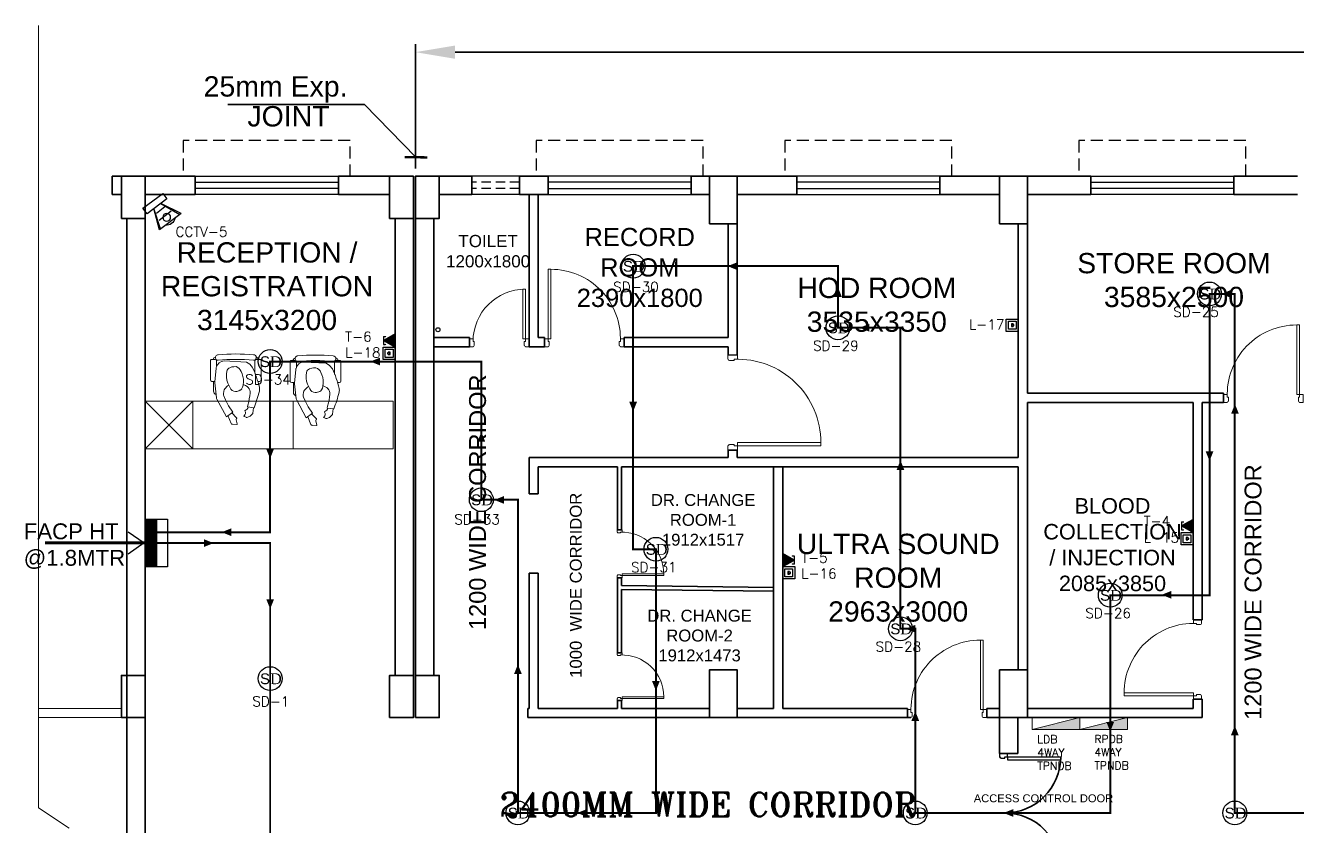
# Model space of a CAD drawing. Header units: millimetres. Extents: x 1380494 to 2061523, y -305664 to -174999.
# Drawn here: x 1803304 to 1819311, y -279485 to -269406 of the extents above; entities that cross this region are included whole.
import ezdxf
from ezdxf.enums import TextEntityAlignment as Align

# ---------------------------------------------------------------- set-up
doc = ezdxf.new("R2010")
doc.units = ezdxf.units.MM
doc.header["$LTSCALE"] = 600
doc.header["$MEASUREMENT"] = 0
doc.header["$PDMODE"] = 35
doc.linetypes.add('CONTINU', pattern=[0])
doc.linetypes.add('HIDDEN', pattern=[0.375, 0.25, -0.125])
for name, color, linetype, lineweight in [('col', 5, 'Continuous', 35), ('D.F', 251, 'Continuous', 5), ('DOOR', 144, 'Continuous', 13), ('ELE.DB', 1, 'Continuous', 20), ('FA-BELOW SMOKE DERECTOR', 1, 'Continuous', 25), ('FA-FIRE ALARM CONTROL PANEL', 3, 'Continuous', 5), ('FA-FIRE TEXT', 7, 'Continuous', 0), ('FA-SMOKE DETECTOR', 191, 'Continuous', 15), ('FA-TEXT', 7, 'Continuous', 9), ('FA-ZONE-1 CABLE', 6, 'Continuous', 15), ('funiture', 30, 'Continuous', 13), ('P-Wall', 250, 'Continuous', 35)]:
    doc.layers.add(name, color=color, linetype=linetype, lineweight=lineweight)
for name, color, linetype in [('ELE-LIGHTING TEXT', 7, 'Continuous'), ('ELE-TEL POINT', 4, 'Continuous'), ('ELE.LAN POINT', 3, 'Continuous'), ('EXP JOINT', 3, 'Continuous'), ('Lines', 7, 'Continuous'), ('LV.CC CEMARA', 66, 'Continuous'), ('MEP_HVAC_DRAIN_PIPE', 7, 'Continuous'), ('TEXT', 250, 'Continuous'), ('wall', 1, 'Continuous'), ('Window', 4, 'Continuous')]:
    doc.layers.add(name, color=color, linetype=linetype)
doc.styles.add('ARIAL', font='arial.ttf')
doc.styles.add('PDF Times New Roman', font='times.ttf')
doc.styles.add('ROMANS', font='romans.shx')
doc.styles.add('ROMANT', font='romant.shx')
doc.styles.get("Standard").update_dxf_attribs({"font": 'stylu.ttf'})
doc.styles.add('ZC-STYLE-3', font='romans.shx', dxfattribs={"width": 0.8})
doc.dimstyles.new('1-200 small', dxfattribs={"dimscale": 200, "dimtxt": 1.4, "dimasz": 1, "dimexe": 1, "dimexo": 1.5, "dimgap": 0.85, "dimtad": 1, "dimdec": 0, "dimzin": 0, "dimdsep": 46, "dimtxsty": 'ZC-STYLE-3', "dimblk1": 'ARCHTICK', "dimblk2": 'ARCHTICK', "dimsah": 1, "dimcen": 0.9, "dimdle": 0.1, "dimclrd": 7, "dimclre": 7, "dimclrt": 7, "dimadec": 0, "dimazin": 0, "dimtfac": 1, "dimtdec": 0, "dimtofl": 0, "dimtmove": 1, "dimatfit": 3, "dimldrblk": 'OPEN90', "dimfxl": 1, "dimtolj": 1, "dimtzin": 0, "dimlwd": -1, "dimlwe": -1, "dimarcsym": 0})
doc.dimstyles.new('CSB', dxfattribs={"dimscale": 150, "dimtxt": 1.5, "dimasz": 1.5, "dimexe": 1, "dimexo": 1, "dimgap": 1, "dimtad": 1, "dimdec": 0, "dimzin": 0, "dimdsep": 46, "dimtxsty": 'ROMANS', "dimblk": 'ARCHTICK', "dimcen": 1, "dimdle": 1, "dimclrd": 5, "dimclre": 5, "dimclrt": 6, "dimadec": 0, "dimazin": 0, "dimtfac": 1, "dimtdec": 0, "dimtix": 1, "dimtmove": 2, "dimatfit": 3, "dimldrblk": 'ARCHTICK', "dimfxl": 1, "dimtolj": 1, "dimtzin": 0, "dimarcsym": 0})
doc.dimstyles.get("Standard").update_dxf_attribs({"dimscale": 1.5, "dimtxt": 150, "dimasz": 150, "dimexe": 100, "dimexo": 100, "dimgap": 0.25, "dimtad": 0, "dimdec": 0, "dimzin": 0, "dimdsep": 46, "dimtxsty": 'ARIAL', "dimcen": 0.09, "dimdle": 100, "dimclrd": 7, "dimclre": 7, "dimclrt": 7, "dimadec": 0, "dimazin": 0, "dimtfac": 1, "dimtdec": 0, "dimtofl": 0, "dimtmove": 0, "dimatfit": 3, "dimfxl": 1, "dimtolj": 1, "dimtzin": 0, "dimarcsym": 0})

# ---------------------------------------------------------------- blocks, each defined once
blk = doc.blocks.new('A$C19B8274B')
at = {"layer": 'DOOR'}
blk.add_line((-45, 925), (-80, 925), dxfattribs=at)
at = {"layer": 'DOOR', "color": 8}
for p, q in [((-80, 50), (-80, 925)), ((-45, 50), (-45, 925)), ((-45, 50), (-80, 50)), ((-955, -50), (-955, -47.5)), ((-940, -35), (-942.5, -35)), ((-60, -35), (-57.5, -35)), ((-45, -50), (-45, -47.5))]:
    blk.add_line(p, q, dxfattribs=at)
for points in [[(-940, 15), (-955, 15), (-955, 50), (-1000, 50), (-1000, -50), (-955, -50)], [(-940, -35), (-940, 15)], [(-60, 15), (-45, 15), (-45, 50), (0, 50), (0, -50), (-45, -50)], [(-60, -35), (-60, 15)]]:
    blk.add_lwpolyline(points, dxfattribs=at)
for centre, radius, start, end in [((-80, 50), 875, 90, 182.29244), ((-955, -35), 12.5, 270, 0), ((-45, -35), 12.5, 180, 270)]:
    blk.add_arc(centre, radius, start, end, dxfattribs=at)
blk = doc.blocks.new('W1800')
at = {"layer": 'wall', "color": 7}
for p, q in [((0, -58), (0, 173)), ((1800, 173), (1800, -58))]:
    blk.add_line(p, q, dxfattribs=at)
at = {"layer": 'Window'}
for p, q in [((0, 173), (1800, 173)), ((0, 98), (1800, 98)), ((1800, 18), (0, 18)), ((1800, -58), (0, -58))]:
    blk.add_line(p, q, dxfattribs=at)
blk = doc.blocks.new('*D170')
at = {"layer": 'D.F', "color": 5, "lineweight": -2, "transparency": 16777216}
for p, q in [((3700, 16120), (3700, 17682)), ((36975, 16120), (36975, 17682)), ((4200, 17582), (16182, 17582)), ((36475, 17582), (24493, 17582))]:
    blk.add_line(p, q, dxfattribs=at)
at = {"layer": 'D.F', "color": 5, "transparency": 16777216}
for points in [[(4200, 17665), (4200, 17498), (3700, 17582)], [(36475, 17665), (36475, 17498), (36975, 17582)]]:
    blk.add_solid(points, dxfattribs=at)
at = {"layer": 'Defpoints', "color": 0, "transparency": 16777216}
for p in [(3700, 17582), (3700, 16020), (36975, 16020)]:
    blk.add_point(p, dxfattribs=at)
at = {"layer": 'D.F', "color": 7, "transparency": 16777216, "insert": (20337, 17582), "char_height": 750, "attachment_point": 5, "style": 'ROMANT'}
blk.add_mtext('\\A1;{\\H0.6667x;INFERTILITY CENTER}', dxfattribs=at)
blk = doc.blocks.new('750')
at = {"layer": 'DOOR', "color": 8}
for p, q in [((-50, 705), (-47.5, 705)), ((-35, 690), (-35, 692.5)), ((-50, 45), (-47.5, 45)), ((-35, 60), (-35, 57.5)), ((50, 45), (50, 80)), ((50, 80), (675, 80)), ((50, 45), (675, 45)), ((675, 45), (675, 80))]:
    blk.add_line(p, q, dxfattribs=at)
for points in [[(15, 690), (15, 705), (50, 705), (50, 750), (-50, 750), (-50, 705)], [(-35, 690), (15, 690)], [(15, 60), (15, 45), (50, 45), (50, 0), (-50, 0), (-50, 45)], [(-35, 60), (15, 60)]]:
    blk.add_lwpolyline(points, dxfattribs=at)
for centre, radius, start, end in [((-35, 705), 12.5, 180, 270), ((15, 45), 660, 0, 90), ((-35, 45), 12.5, 90, 180)]:
    blk.add_arc(centre, radius, start, end, dxfattribs=at)
blk = doc.blocks.new('A$C749C31A5')
for p, q in [((288, 755), (275, 799)), ((280, 806), (329, 804)), ((281, 738), (283, 739)), ((336, 674), (281, 730)), ((343, 795), (380, 706)), ((158, 607), (82, 617)), ((88, 617), (96, 677)), ((99, 684), (126, 712)), ((132, 715), (163, 726)), ((142, 548), (152, 585)), ((152, 585), (158, 607)), ((173, 725), (195, 716)), ((396, 718), (325, 666)), ((325, 666), (373, 594)), ((373, 594), (409, 525)), ((506, 518), (396, 718)), ((126, 448), (127, 450)), ((127, 450), (130, 478)), ((130, 478), (136, 515)), ((136, 515), (142, 548)), ((409, 525), (429, 481)), ((432, 457), (428, 425)), ((531, 330), (512, 501)), ((0, 297), (0, 75)), ((18, 315), (39, 315)), ((162, 371), (148, 385)), ((179, 362), (162, 371)), ((206, 350), (179, 362)), ((207, 359), (202, 318)), ((212, 380), (207, 359)), ((221, 397), (212, 380)), ((383, 333), (356, 388)), ((384, 366), (370, 361)), ((417, 401), (384, 366)), ((515, 164), (531, 321)), ((531, 315), (563, 315)), ((544, 425), (544, 315)), ((581, 297), (581, 75)), ((72, 221), (72, 80)), ((98, 157), (129, 119)), ((287, 145), (314, 146)), ((314, 146), (334, 149)), ((334, 149), (360, 158)), ((514, 154), (515, 164)), ((12, 63), (54, 63)), ((36, 63), (36, 56)), ((54, 38), (57, 38)), ((129, 119), (169, 94)), ((169, 94), (423, 80)), ((510, 141), (510, 80)), ((524, 38), (527, 38)), ((527, 63), (569, 63)), ((545, 63), (545, 56))]:
    blk.add_line(p, q)
for centre, major_axis, start_param, end_param in [((280, 801), (-3.64, 3.64), -0.820791, 1.065616), ((284, 734), (3.64, 3.64), 1.454932, 3.132464), ((273, 751), (-10.9, 10.9), 3.025729, 4.207208), ((329, 789), (10.9, 10.9), 5.894858, 7.03319), ((1922, -82), (-1392, 1392), 0.422326, 0.524594), ((109, 675), (9.48, 9.48), 1.575781, 2.235741), ((136, 702), (-9.48, 9.48), -0.459579, 0.004984), ((208, 587), (-44.7, 44.7), -0.389622, 0.44073), ((168, 713), (9.48, 9.48), 0.392715, 1.111217), ((224, 675), (31.1, 31.1), 1.473299, 2.900347), ((182, 650), (3.16, 3.16), 4.322767, 6.041939), ((193, 712), (-3.16, 3.16), 3.044095, 5.105104), ((197, 437), (50.6, 50.6), 2.20036, 3.165612), ((388, 463), (-31.6, 31.6), 3.79164, 4.353509), ((467, 496), (31.6, 31.6), 5.612395, 6.001159), ((500, 425), (31.1, 31.1), 5.497787, 6.69493), ((18, 297), (12.6, 12.6), 0.785398, 2.356194), ((107, 403), (-63.2, 63.2), 0.524594, 1.034846), ((1343, 718), (-365, 1316), 1.549601, 1.723123), ((444, 312), (236, 54), 2.890446, 3.399922), ((277, 356), (-49.3, 49.3), -0.268954, 0.150173), ((291, 334), (67.6, 67.6), 0.764553, 1.316959), ((293, 360), (-49, 49), 4.341426, 5.496709), ((148, 247), (-177, 177), 3.73355, 4.276249), ((384, 431), (-31.6, 31.6), 3.183154, 3.79164), ((487, 325), (-31.6, 31.6), 3.824541, 4.041599), ((563, 297), (12.6, 12.6), 5.497787, 7.068583), ((318, 235), (67.3, 67.3), 2.74069, 3.590533), ((336, 210), (-40.8, 40.8), 2.779238, 3.730613), ((418, 179), (-70, 70), 2.402881, 3.670313), ((12, 75), (8.63, 8.63), 2.356194, 3.926991), ((54, 56), (-13, 13), 0.785398, 2.356194), ((54, 80), (-12.6, 12.6), 2.356194, 3.926991), ((88, 41), (-22.2, 22.2), -0.785398, 2.356194), ((291, 2090), (-38, 2027), 3.022801, 3.222589), ((291, 2090), (-2089, 53), 1.499279, 1.693085), ((493, 41), (-22.2, 22.2), 2.356194, 5.497787), ((527, 80), (-12.6, 12.6), 0.785398, 2.356194), ((527, 56), (13, 13), 3.926991, 5.497787), ((569, 75), (-8.63, 8.63), 2.356194, 3.926991)]:
    blk.add_ellipse(centre, major_axis=major_axis, ratio=1, start_param=start_param, end_param=end_param)
blk = doc.blocks.new('Voice')
at = {"layer": 'ELE.LAN POINT', "color": 3}
for points in [[(0, -32), (128, -32), (128, 92), (0, 92)], [(22, -10), (106, -10), (106, 70), (22, 70)], [(77, 21), (70, 21), (70, 12), (58, 12), (58, 21), (51, 21), (51, 39), (77, 39)], [(76, 23), (68, 23), (68, 13), (59, 13), (59, 23), (52, 23), (52, 37), (76, 37)]]:
    blk.add_lwpolyline(points, close=True, dxfattribs=at)
blk = doc.blocks.new('tel')
at = {"layer": 'ELE-TEL POINT', "ltscale": 30}
h = blk.add_hatch(dxfattribs=at)
h.set_pattern_fill('ANSI31', color=4, scale=19.025387, style=0)
h.set_pattern_definition([(45, (-98.626, 0.184), (-42.7132, 42.7132), [])])
h.paths.add_polyline_path([(-99, 0), (840, 1654), (1778, -3)])
at = {"layer": 'ELE-TEL POINT', "color": 4, "ltscale": 30}
for p, q in [((-99, 0), (840, 1654)), ((1778, -3), (-99, 0)), ((840, 1654), (1778, -3))]:
    blk.add_line(p, q, dxfattribs=at)
at = {"layer": 'ELE-TEL POINT', "color": 4, "ltscale": 12}
for p, q in [((276, 1648), (275, 1398)), ((1404, 1646), (1403, 1396))]:
    blk.add_line(p, q, dxfattribs=at)
at = {"layer": 'ELE-TEL POINT', "color": 4, "linetype": 'Continuous', "ltscale": 12}
blk.add_line((276, 1648), (1404, 1646), dxfattribs=at)
at = {"layer": 'ELE-TEL POINT', "color": 4, "ltscale": 30, "const_width": 95.1}
for points in [[(227, 1363, 1), (323, 1363, 1)], [(1355, 1361, 1), (1451, 1361, 1)]]:
    blk.add_lwpolyline(points, format="xyb", close=True, dxfattribs=at)
blk = doc.blocks.new('SMOKE DETECTOR')
at = {"layer": 'FA-BELOW SMOKE DERECTOR', "color": 7}
blk.add_circle((931029, -118294), 166, dxfattribs=at)
at = {"layer": 'FA-BELOW SMOKE DERECTOR', "insert": (930887, -118373), "char_height": 150, "attachment_point": 7, "style": 'PDF Times New Roman'}
blk.add_mtext('{\\fArial|b0|i0|c0|p34;S}D', dxfattribs=at)
blk = doc.blocks.new('CC CEMARA')
at = {"layer": 'LV.CC CEMARA', "linetype": 'ByBlock'}
for p, q in [((94, -242), (19, -67)), ((19, -67), (104, -231)), ((47, -104), (105, -35)), ((240, -67), (65, -12)), ((232, -76), (65, -12)), ((81, -159), (163, -62)), ((94, -242), (240, -67))]:
    blk.add_line(p, q, dxfattribs=at)
blk.add_lwpolyline([(111, 43), (66, 80), (-66, -80), (-22, -117)], close=True, dxfattribs=at)
blk.add_circle((133, -123), 32.9, dxfattribs=at)
blk.add_arc((132, -124), 66.7, 275.3702, 5.5412, dxfattribs=at)
blk = doc.blocks.new('FREAWFRED')
at = {"layer": 'ELE.DB'}
h = blk.add_hatch(color=1, dxfattribs=at)
h.dxf.hatch_style = 1
h.paths.add_polyline_path([(150, 0), (150, 600), (0, 600)])
blk.add_line((0, 600), (150, 0), dxfattribs=at)
blk.add_lwpolyline([(0, 0), (0, 600), (150, 600), (150, 0)], close=True, dxfattribs=at)
blk = doc.blocks.new('G$C62BE363C')
at = {"layer": 'FA-FIRE ALARM CONTROL PANEL', "linetype": 'ByBlock', "lineweight": 25, "ltscale": 60}
h = blk.add_hatch(dxfattribs=at)
h.set_pattern_fill('ANSI31', color=256, scale=0.038092, angle=180)
h.set_pattern_definition([(225, (6168.9796525, -2559.1185024), (0.0033668906347, -0.0033668906347), [])])
h.paths.add_polyline_path([(0.164, 0), (-0.869, 0), (-0.869, -0.241), (0.164, -0.241)])
blk.add_lwpolyline([(0.164, -0.481), (-0.869, -0.481), (-0.869, 0), (0.164, 0)], close=True, dxfattribs=at)
at = {"layer": 'FA-FIRE ALARM CONTROL PANEL', "linetype": 'ByBlock', "lineweight": 25, "ltscale": 60, "const_width": 0.0381}
blk.add_lwpolyline([(0.164, -0.241), (-0.869, -0.241)], dxfattribs=at)
blk = doc.blocks.new('_ArchTick')
at = {"color": 0, "linetype": 'ByBlock', "const_width": 0.15}
blk.add_lwpolyline([(-0.5, -0.5), (0.5, 0.5)], dxfattribs=at)
blk = doc.blocks.new('rwgha')
at = {"color": 8, "lineweight": 25}
for p, q in [((11150, 8760), (11050, 8760)), ((11050, 8760), (11050, 8715)), ((11050, 8715), (11052.5, 8715)), ((11065, 8700), (11065, 8702.5)), ((11065, 8700), (11115, 8700)), ((11115, 8700), (11115, 8715)), ((11115, 8715), (11150, 8715)), ((11150, 8715), (11150, 8760)), ((11150, 8715), (11820, 8715)), ((11150, 8715), (11150, 8680)), ((11150, 8680), (11820, 8680))]:
    blk.add_line(p, q, dxfattribs=at)
at = {"color": 8}
for centre, radius, start, end in [((11065, 8715), 12.5, 180, 270), ((11115, 8715), 705, 270, 0), ((11115, 7305), 705, 0, 90)]:
    blk.add_arc(centre, radius, start, end, dxfattribs=at)
at = {"layer": 'col'}
for points in [[(0, 15490), (300, 15490), (300, 16020), (0, 16020)], [(3375, 15490), (3675, 15490), (3675, 16020), (3375, 16020)], [(3700, 15490), (4000, 15490), (4000, 16020), (3700, 16020)], [(7400, 15420), (7750, 15420), (7750, 16020), (7400, 16020)], [(11050, 15420), (11400, 15420), (11400, 16020), (11050, 16020)], [(7400, 9210), (7750, 9210), (7750, 9810), (7400, 9810)], [(11050, 9210), (11400, 9210), (11400, 9810), (11050, 9810)], [(0, 9210), (300, 9210), (300, 9740), (0, 9740)], [(3375, 9210), (3675, 9210), (3675, 9740), (3375, 9740)], [(3700, 9210), (4000, 9210), (4000, 9740), (3700, 9740)]]:
    blk.add_lwpolyline(points, close=True, dxfattribs=at)
at = {"layer": 'D.F', "linetype": 'Continuous'}
for p, q in [((-1043.8, 17917.9), (-1043.8, 8073.2)), ((-1043.8, 9325), (0, 9325)), ((-1043.8, 9210), (0, 9210)), ((-1043.8, 8073.2), (-658.5, 7817.8))]:
    blk.add_line(p, q, dxfattribs=at)
at = {"layer": 'funiture'}
for p, q in [((900, 12590), (300, 13190)), ((900, 13190), (300, 12590))]:
    blk.add_line(p, q, dxfattribs=at)
for points in [[(300, 12590), (300, 13190), (900, 13190), (900, 12590)], [(300, 13190), (900, 13190), (900, 12590), (300, 12590)], [(2160, 13190), (3420, 13190), (3420, 12590), (2160, 12590)]]:
    blk.add_lwpolyline(points, close=True, dxfattribs=at)
blk.add_lwpolyline([(900, 12590), (3420, 12590), (3420, 13190), (900, 13190), (900, 12590)], dxfattribs=at)
at = {"layer": 'Lines', "linetype": 'HIDDEN'}
for points in [[(2879.2, 16020), (2879.2, 16470), (779.2, 16470), (779.2, 16020)], [(7320.3, 16020), (7320.3, 16470), (5220.3, 16470), (5220.3, 16020)], [(10450.3, 16020), (10450.3, 16470), (8350.3, 16470), (8350.3, 16020)], [(14149.7, 16020), (14149.7, 16470), (12049.7, 16470), (12049.7, 16020)]]:
    blk.add_lwpolyline(points, dxfattribs=at)
at = {"layer": 'MEP_HVAC_DRAIN_PIPE', "linetype": 'ByBlock'}
blk.add_circle((3983.8, 14090), 25, dxfattribs=at)
at = {"layer": 'P-Wall', "color": 8, "linetype": 'Continuous'}
for p, q in [((0, 16020), (-115, 16020)), ((-115, 15790), (-115, 16020)), ((0, 16020), (-115, 16020)), ((930.5, 16020), (300, 16020)), ((930.5, 16020), (930.5, 15790)), ((3375, 16020), (2730.5, 16020)), ((2730.5, 16020), (2730.5, 15790)), ((0, 15790), (-115, 15790)), ((930.5, 15790), (300, 15790)), ((3375, 15790), (2730.5, 15790)), ((5130, 15790), (5130, 13875)), ((5245, 15790), (5245, 13990)), ((70, 15490), (70, 6810)), ((300, 15490), (300, 6810)), ((3445, 9740), (3445, 15490)), ((3675, 9740), (3675, 15490)), ((3700, 15490), (3700, 9740)), ((3700, 15420), (3700, 9810)), ((3930, 15490), (3930, 9740)), ((3930, 15420), (3930, 9810)), ((5325, 13990), (5325, 13875)), ((6325, 13990), (6325, 13875)), ((5245, 13875), (5130, 13875)), ((11400, 13290), (13870, 13290)), ((13870, 13290), (13870, 13175)), ((11400, 13175), (13485, 13175)), ((13485, 10440), (13485, 13175)), ((13600, 10440), (13600, 13175)), ((13600, 13175), (13870, 13175)), ((7750, 12573.1), (7635, 12573.1)), ((5130, 12480), (7635, 12480)), ((5130, 12480), (5130, 12025)), ((5245, 12365), (6245, 12365)), ((5245, 12365), (5245, 12025)), ((6295, 12365), (11170, 12365)), ((7750, 12480), (11170, 12480)), ((8207.5, 12365), (8207.2, 9325)), ((8322.2, 12365), (8322.2, 9325)), ((11170, 12480), (11285, 12480)), ((11170, 12365), (11285, 12365)), ((5130, 12025), (5245, 12025)), ((5130, 11025), (5245, 11025)), ((5130, 11025), (5130, 9325)), ((5245, 11025), (5245, 9325)), ((13485, 10440), (13600, 10440)), ((5115, 9325), (5130, 9325)), ((5115, 9325), (5115, 9210)), ((5245, 9325), (6245, 9325)), ((6295, 9325), (7400, 9325)), ((7750, 9325), (8207.2, 9325)), ((8322.2, 9325), (9890, 9325)), ((9890, 9325), (9890, 9210)), ((10890, 9325), (10890, 9210)), ((10890, 9325), (11050, 9325)), ((13485, 9440), (13600, 9440)), ((13485, 9325), (13485, 9440)), ((13600, 9210), (13600, 9440)), ((5115, 9210), (7400, 9210)), ((7750, 9210), (9935, 9210)), ((10890, 9210), (11050, 9210))]:
    blk.add_line(p, q, dxfattribs=at)
at = {"layer": 'P-Wall', "color": 8}
for p, q in [((4410, 16020), (4000, 16020)), ((4410, 15790), (4410, 16020)), ((5010, 15790), (5010, 16020)), ((5370.3, 16020), (5010, 16020)), ((5370.3, 15790), (5370.3, 16020)), ((7170.3, 15790), (7170.3, 16020)), ((7400, 16020), (7170.3, 16020)), ((8500.3, 16020), (7750, 16020)), ((8500.3, 15790), (8500.3, 16020)), ((10300.3, 15790), (10300.3, 16020)), ((11050, 16020), (10300.3, 16020)), ((11400, 16020), (12199.7, 16020)), ((12199.7, 15790), (12199.7, 16020)), ((13999.7, 16020), (14800, 16020)), ((13999.7, 15790), (13999.7, 16020)), ((4410, 15790), (4000, 15790)), ((5370.3, 15790), (5010, 15790)), ((7400, 15790), (7170.3, 15790)), ((8500.3, 15790), (7750, 15790)), ((11050, 15790), (10300.3, 15790)), ((11400, 15790), (12199.7, 15790)), ((13999.7, 15790), (14800, 15790)), ((7635, 15420), (7635, 13990)), ((7750, 15420), (7750, 13771.3)), ((11285, 15420), (11285, 12480)), ((11400, 15420), (11400, 13290)), ((4380, 13990), (3930, 13990)), ((4380, 13875), (4380, 13990)), ((5245, 13990), (5325, 13990)), ((6325, 13990), (7635, 13990)), ((4380, 13875), (3930, 13875)), ((5245, 13875), (5325, 13875)), ((6325, 13875), (7635, 13875)), ((11400, 13175), (11400, 9810)), ((11285, 12365), (11285, 9810)), ((11400, 9325), (13485, 9325)), ((11400, 9210), (13600, 9210))]:
    blk.add_line(p, q, dxfattribs=at)
at = {"layer": 'P-Wall'}
for p, q in [((7635, 13875), (7635, 13775)), ((7635, 13775), (7750, 13771.3)), ((7635, 12480), (7635, 12573.1)), ((7635, 12573.1), (7750, 12573.1)), ((7750, 12573.1), (7750, 12480)), ((6245, 12365), (6245, 11570)), ((6295, 11570), (6295, 12365)), ((6295.3, 11570), (6245, 11570)), ((6295.3, 10970), (6245, 10970)), ((6245, 10970), (6245, 10025)), ((6295, 10870), (6295, 10970)), ((6294.7, 10820), (8207, 10798.5)), ((6295, 10870), (8207.5, 10848.5)), ((6295, 10025), (6295, 10820)), ((6245, 10025), (6295, 10025)), ((6245, 9425), (6295, 9425)), ((6245, 9425), (6245, 9325)), ((6295, 9325), (6295, 9425)), ((11050, 9210), (11050, 8760)), ((11280, 8760), (11280, 9210)), ((11050, 8760), (11280, 8760))]:
    blk.add_line(p, q, dxfattribs=at)
at = {"layer": 'Window', "ltscale": 750}
for p, q in [((5010, 16020), (4410, 16020)), ((5010, 15790), (4410, 15790))]:
    blk.add_line(p, q, dxfattribs=at)
at = {"layer": 'Window', "linetype": 'HIDDEN', "ltscale": 0.8}
for p, q in [((5010, 15945), (4410, 15945)), ((5010, 15865), (4410, 15865))]:
    blk.add_line(p, q, dxfattribs=at)
at = {"layer": 'DOOR', "color": 7, "rotation": 180}
for p in [(2730.5, 15962.5), (13999.7, 15962.5)]:
    blk.add_blockref('W1800', p, dxfattribs=at)
at = {"layer": 'DOOR', "color": 7, "xscale": -1, "rotation": 180}
for p in [(5370.3, 15962.5), (8500.3, 15962.5)]:
    blk.add_blockref('W1800', p, dxfattribs=at)
at = {"layer": 'DOOR', "linetype": 'Continuous', "xscale": -1}
blk.add_blockref('A$C19B8274B', (5325, 13925), dxfattribs=at)
at = {"layer": 'DOOR', "rotation": 90}
blk.add_blockref('750', (5130, 13925), dxfattribs=at)
at = {"layer": 'DOOR', "linetype": 'Continuous'}
for p in [(14870, 13225), (10890, 9260)]:
    blk.add_blockref('A$C19B8274B', p, dxfattribs=at)
for p, xscale, yscale, zscale, rotation in [((7692.5, 12573.1), 1.199999999999721, 1.199999999999721, 1.199999999999721, 270), ((6270.1, 10970), 0.6, 0.6, 0.6, 270.0000000000001), ((6270, 9425), 0.6, 0.6, 0.6, 270.0000000000001)]:
    blk.add_blockref('A$C19B8274B', p, dxfattribs=dict(at, xscale=xscale, yscale=yscale, zscale=zscale, rotation=rotation))
at = {"layer": 'DOOR', "linetype": 'Continuous', "xscale": -1, "rotation": 89.99999999999987}
blk.add_blockref('A$C19B8274B', (13542.5, 9440), dxfattribs=at)
at = {"layer": 'funiture', "xscale": 1.099999999714782, "yscale": 1.099999999714782, "zscale": 1.099999999714782, "rotation": 180}
for p in [(1759.5, 13785.2), (2762.9, 13771.2)]:
    blk.add_blockref('A$C749C31A5', p, dxfattribs=at)
at = {"layer": 'EXP JOINT', "color": 6, "style": 'ARIAL'}
for s, p in [('25mm Exp.', (1940.5, 17151.1)), ('JOINT', (2103.2, 16775))]:
    blk.add_text(s, height=256.29, dxfattribs=at).set_placement(p, align=Align.MIDDLE_CENTER)
at = {"layer": 'TEXT', "color": 8, "style": 'ARIAL'}
for p in [(4651.6, 11918.9), (14409.8, 10788.8)]:
    blk.add_text('1200 WIDE CORRIDOR', height=212.5, rotation=90, dxfattribs=at).set_placement(p, align=Align.BOTTOM_CENTER)
at = {"layer": 'TEXT', "color": 8, "style": 'ROMANT'}
blk.add_text('2400MM WIDE CORRIDOR', height=300, dxfattribs=at).set_placement((7381, 7876.2), align=Align.BOTTOM_CENTER)
at = {"layer": 'TEXT', "color": 8, "style": 'ARIAL'}
for s, insert, char_height, width, attachment_point in [('RECORD ROOM 2390x1800', (6522.7, 14871.7), 229.5, 2254.176, 5), ('TOILET\\P1200x1800', (4614.8, 15077.1), 153, 1626.956, 5), ('RECEPTION / REGISTRATION 3145x3200', (1832.9, 14635.4), 255, 2770.907, 5), ('STORE ROOM\\P3585x2500', (13244.9, 15054.8), 255, 2572.786, 2), ('HOD ROOM\\P3535x3350', (9505.6, 14401.8), 255, 2711.593, 5), ('\\PDR. CHANGE ROOM-1 1912x1517', (7320.4, 11821.5), 150, 1732.691, 5), ('BLOOD COLLECTION\\P/ INJECTION \\P2085x3850', (12471.4, 11384.4), 195.075, 2119.744, 5), ('ULTRA SOUND\\PROOM\\P2963x3000', (9774.9, 10968.3), 255, 2711.593, 5), ('\\PDR. CHANGE ROOM-2 1912x1473', (7275.8, 10366.1), 150, 1648.554, 5)]:
    blk.add_mtext(s, dxfattribs=dict(at, insert=insert, char_height=char_height, width=width, attachment_point=attachment_point))
at = {"layer": 'TEXT', "color": 8, "insert": (5719.5, 10874.6), "char_height": 150, "width": 4316.114, "attachment_point": 5, "rotation": 90, "style": 'ARIAL'}
blk.add_mtext('1000  WIDE CORRIDOR', dxfattribs=at)
at = {"layer": 'TEXT', "color": 253, "insert": (10726.2, 8244.4), "char_height": 100, "attachment_point": 1, "style": 'ARIAL'}
blk.add_mtext_dynamic_manual_height_columns('ACCESS CONTROL DOOR', width=1896.428, gutter_width=1375, heights=[103.5], dxfattribs=at)
at = {"layer": 'D.F'}
dim = blk.add_aligned_dim(p1=(36975, 16020), p2=(3700, 16020), distance=-1561.6, text='{\\H0.6667x;INFERTILITY CENTER}', dimstyle='Standard', override={"dimscale": 1, "dimtxt": 750, "dimasz": 500, "dimtxsty": 'ROMANT', "dimclrd": 5, "dimclre": 5, "dimclrt": 7}, dxfattribs=at)
dim.commit()
dim.dimension.update_dxf_attribs({"geometry": '*D170', "text_midpoint": (20337.5, 17581.6)})
at = {"layer": 'EXP JOINT'}
blk.add_leader([(3707.2, 16259.6), (3059.9, 16923.8), (1339.7, 16923.8)], dimstyle='CSB', override={"dimscale": 100, "dimasz": 2, "dimtxsty": 'ROMANS'}, dxfattribs=at)

msp = doc.modelspace()

# ---------------------------------------------------------------- linework, layer by layer
at = {"layer": 'FA-SMOKE DETECTOR', "color": 211}
for points in [[(1812260.6526, -272434.7632, 97.2864, 0, 0), (1812139.374, -272434.7632, 0, 0, 0)], [(1813527.6324, -272822.2689, 97.2864, 0, 0), (1813527.6324, -272700.9903, 0, 0, 0)], [(1818470.1008, -272784.3043, 97.2864, 0, 0), (1818348.8222, -272784.3043, 0, 0, 0)], [(1813920.8492, -273209.7745, 97.2864, 0, 0), (1813799.5706, -273209.7745, 0, 0, 0)], [(1807764.9232, -273634.7745, 97.2864, 0, 0), (1807643.6446, -273634.7745, 0, 0, 0)], [(1810950.4071, -274141.6485, 97.2864, 0, 0), (1810950.4071, -274262.9271, 0, 0, 0)], [(1818522.9705, -274291.8388, 97.2864, 0, 0), (1818522.9705, -274170.5603, 0, 0, 0)], [(1809040.1824, -274642.4007, 97.2864, 0, 0), (1809040.1824, -274521.1221, 0, 0, 0)], [(1806382.6824, -274734.3043, 97.2864, 0, 0), (1806382.6824, -274855.5829, 0, 0, 0)], [(1814314.066, -274999.3043, 97.2864, 0, 0), (1814314.066, -274878.0257, 0, 0, 0)], [(1818203.1526, -274765.1485, 97.2864, 0, 0), (1818203.1526, -274886.4271, 0, 0, 0)], [(1809324.9245, -275376.2318, 97.2864, 0, 0), (1809203.6459, -275376.2318, 0, 0, 0)], [(1805894.3711, -275782.3539, 97.2864, 0, 0), (1805773.0926, -275782.3539, 0, 0, 0)], [(1805549.7331, -275919.1075, 97.2864, 0, 0), (1805671.0117, -275919.1075, 0, 0, 0)], [(1806383.1526, -276626.4306, 97.2864, 0, 0), (1806383.1526, -276747.7092, 0, 0, 0)], [(1817723.0263, -276569.6689, 97.2864, 0, 0), (1817601.7477, -276569.6689, 0, 0, 0)], [(1814500.6526, -276996.6817, 97.2864, 0, 0), (1814379.374, -276996.6817, 0, 0, 0)], [(1809500.6526, -277566.6067, 97.2864, 0, 0), (1809500.6526, -277445.3281, 0, 0, 0)], [(1811237.0362, -277655.493, 97.2864, 0, 0), (1811237.0362, -277776.7716, 0, 0, 0)], [(1814500.6526, -278155.493, 97.2864, 0, 0), (1814500.6526, -278034.2144, 0, 0, 0)], [(1816953.6228, -278168.6172, 97.2864, 0, 0), (1816953.6228, -278289.8958, 0, 0, 0)], [(1818520.6526, -278337.5789, 97.2864, 0, 0), (1818520.6526, -278216.3003, 0, 0, 0)], [(1810368.8444, -279314.3043, 97.2864, 0, 0), (1810247.5658, -279314.3043, 0, 0, 0)], [(1815733.1526, -279314.3043, 97.2864, 0, 0), (1815611.874, -279314.3043, 0, 0, 0)]]:
    msp.add_lwpolyline(points, format="xyseb", dxfattribs=at)
at = {"layer": 'FA-ZONE-1 CABLE', "color": 211}
for points in [[(1821087.6471, -279314.3043, 25, 25, 0), (1818520.6526, -279314.3043, 25, 25, 0), (1818520.6526, -272784.3043, 25, 25, 0), (1818203.1526, -272784.3043, 25, 25, 0), (1818203.1526, -276574.7745, 25, 25, 0), (1816953.6228, -276574.7745, 25, 25, 0), (1816953.6228, -279314.3043, 25, 25, 0), (1814500.6526, -279314.3043, 25, 25, 0), (1814500.6526, -276996.6817, 25, 25, 0), (1814314.066, -276996.6817, 25, 25, 0), (1814314.066, -273209.7745, 25, 25, 0), (1813527.6324, -273209.7745, 25, 25, 0), (1813527.6324, -272434.7632, 25, 25, 0), (1810950.1824, -272434.7632, 25, 25, 0), (1810950.1824, -275996.6817, 25, 25, 0), (1811237.0362, -275996.6817, 25, 25, 0), (1811237.0362, -279314.3043, 25, 25, 0), (1809500.6526, -279314.3043, 25, 25, 0), (1809500.6526, -275373.3078, 25, 25, 0), (1809040.1824, -275373.3078, 25, 25, 0), (1809040.1824, -273634.7745, 25, 25, 0), (1806382.6824, -273634.7745, 25, 25, 0), (1806382.6824, -275784.4161, 25, 25, 0), (1804950.3914, -275784.4161, 25, 25, 0)], [(1804950.3914, -275919.1075, 25, 25, 0), (1806383.1526, -275919.1075, 25, 25, 0), (1806383.1526, -284419.3043, 25, 25, 0), (1804704.5866, -284419.3043, 25, 25, 0), (1804704.5866, -286106.9546, 25, 25, 0), (1810018.1526, -286106.9546, 25, 25, 0), (1810018.1526, -282229.3043, 25, 25, 0), (1811310.6526, -282229.3043, 25, 25, 0), (1811310.6526, -282847.2745, 25, 25, 0), (1812675.6526, -282847.2745, 25, 25, 0), (1812675.6526, -282229.3043, 25, 25, 0), (1814025.6526, -282229.3043, 25, 25, 0), (1814025.6526, -285494.3043, 25, 25, 0), (1817360.6526, -285494.3043, 25, 25, 0), (1817360.6526, -282229.3043, 25, 25, 0), (1821218.6228, -282229.3043, 25, 25, 0)]]:
    msp.add_lwpolyline(points, format="xyseb", dxfattribs=at)

# ---------------------------------------------------------------- block references
at = {"layer": 'ELE-TEL POINT', "color": 0, "ltscale": 30, "yscale": 0.0887470633741702, "zscale": 0.0887470633741702}
for p, xscale, rotation in [((1807955.6526, -273296.0996), -0.08874706337416964, 89.8929051788797), ((1817995.6526, -275629.0347), -0.08874706337416965, 89.89290517887963), ((1812832.8854, -276206.707), -0.08874706337416964, 269.8929051788797)]:
    msp.add_blockref('tel', p, dxfattribs=dict(at, xscale=xscale, rotation=rotation))
at = {"layer": 'ELE.DB', "linetype": 'ByBlock', "rotation": 269.9999999999999}
for p in [(1815971.0452, -278114.3043), (1816571.0452, -278114.3043)]:
    msp.add_blockref('FREAWFRED', p, dxfattribs=at)
at = {"layer": 'ELE.LAN POINT', "color": 7, "xscale": -1.211286963933217, "yscale": 1.211286963933217, "zscale": 1.211286963933217}
for p, rotation in [((1815757.091, -273100.4988), 89.99999999999977), ((1807844.2143, -273608.7629), 269.9999999999999), ((1817957.091, -275786.8069), 89.99999999999977), ((1812944.3237, -276215.4599), 89.99999999999977)]:
    msp.add_blockref('Voice', p, dxfattribs=dict(at, rotation=rotation))
at = {"layer": 'FA-BELOW SMOKE DERECTOR', "color": 6, "xscale": 0.9035551315104862, "yscale": 0.9035551315104862, "zscale": 0.9035551315104862}
for p in [(969714.3953, -165549.7297), (976967.3655, -165899.2708), (972291.8453, -166324.741), (965146.8953, -166749.741), (967804.3953, -168488.2743), (970001.2491, -169111.6482), (975717.8357, -169689.741), (973078.2789, -170111.6482), (965147.3655, -170739.2708), (968264.8655, -172429.2708), (973264.8655, -172429.2708), (977284.8655, -172429.2708)]:
    msp.add_blockref('SMOKE DETECTOR', p, dxfattribs=at)
at = {"layer": 'FA-FIRE ALARM CONTROL PANEL', "color": 1, "xscale": 580.6127649749386, "yscale": 580.6127649749386, "zscale": 580.6127649749386, "rotation": 89.99999999999997}
msp.add_blockref('G$C62BE363C', (1804810.6526, -275714.4801), dxfattribs=at)
at = {"layer": 'LV.CC CEMARA', "xscale": -1.500000000000001, "yscale": 1.5, "zscale": 1.5, "rotation": 87.26239588884256}
msp.add_blockref('CC CEMARA', (1804907.0933, -271612.2539), dxfattribs=at)
at = {"layer": 'P-Wall'}
msp.add_blockref('rwgha', (1804510.6526, -287324.3043), dxfattribs=at)

# ---------------------------------------------------------------- texts
at = {"layer": 'ELE-LIGHTING TEXT', "char_height": 100, "width": 620.821935, "attachment_point": 1}
for s, insert in [('{\\Fromans.shx|c228;LDB 4WAY TPNDB\\P}', (1816035.6313, -278337.7037)), ('{\\Fromans.shx|c228;RPDB 4WAY TPNDB\\P}', (1816754.0458, -278333.961))]:
    msp.add_mtext(s, dxfattribs=dict(at, insert=insert))
at = {"layer": 'FA-FIRE TEXT', "color": 200, "linetype": 'CONTINU', "char_height": 125, "width": 349.837865, "attachment_point": 1, "style": 'ROMANS'}
for s, insert in [('{\\C256;CCTV-5\\P}', (1805191.7167, -271939.5415)), ('{\\C256;SD-30\\P}', (1810699.736, -272632.9017)), ('{\\C256;SD-25\\P}', (1817746.2865, -272947.7007)), ('{\\C256;L-17\\P}', (1815176.9023, -273105.5147)), ('{\\C256;T-6\\P}', (1807327.5162, -273259.4634)), ('{\\C256;SD-29\\P}', (1813214.8833, -273373.1709)), ('{\\C256;L-18\\P}', (1807327.5162, -273459.8731)), ('{\\C256;SD-34\\P}', (1806069.9333, -273798.1709)), ('{\\C256;SD-33\\P}', (1808700.7254, -275558.741)), ('{\\C256;T-4\\P}', (1817375.8338, -275578.8728)), ('{\\C256;L-15\\P}', (1817375.8338, -275786.6215)), ('{\\C256;T-5\\P}', (1813065.9849, -276040.7607)), ('{\\C256;SD-31\\P}', (1810924.2871, -276160.0781)), ('{\\C256;L-16\\P}', (1813065.9849, -276239.4768)), ('{\\C256;SD-26\\P}', (1816640.8737, -276738.1709)), ('{\\C256;SD-28\\P}', (1814001.3169, -277160.0781)), ('{\\C256;SD-1\\P}', (1806158.8577, -277848.6536))]:
    msp.add_mtext(s, dxfattribs=dict(at, insert=insert))
at = {"layer": 'FA-TEXT', "color": 7, "insert": (1803281.9459, -275670.8279), "char_height": 200, "width": 2163.162828, "attachment_point": 1, "style": 'ARIAL'}
msp.add_mtext('FACP HT @1.8MTR', dxfattribs=at)

# ---------------------------------------------------------------- leaders
at = {"layer": 'FA-TEXT', "color": 7}
msp.add_leader([(1804798.3129, -275917.1462, 5219.7995), (1803550.6617, -275917.1462, 5219.7995)], dimstyle='1-200 small', override={"dimscale": 200, "dimtxt": 1.4, "dimasz": 1, "dimgap": 0.85, "dimtad": 0, "dimtxsty": 'ZC-STYLE-3', "dimclrd": 7, "dimlwd": 65535}, dxfattribs=at)

doc.saveas('drawing.dxf')
